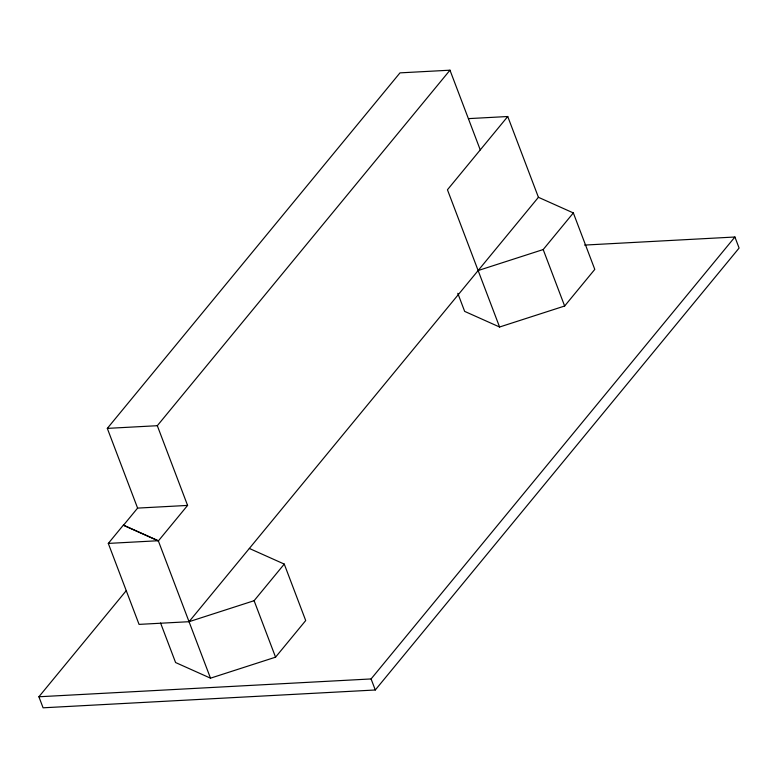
<?xml version="1.0" encoding="UTF-8"?>
<svg xmlns="http://www.w3.org/2000/svg" width="778" height="778" viewBox="0 0 778 778"><rect width="100%" height="100%" fill="white"/><g stroke="black" fill="none" stroke-linecap="round" stroke-linejoin="round"><path stroke-width="1.17" d="M449.976 70.195L157.312 425.702L187.586 505.418L158.362 540.924L123.449 525.296L137.599 508.102L107.315 428.386L399.989 72.869L449.976 70.195L480.259 149.901M284.262 564.089L254.105 600.704L189.044 621.7L139.058 624.384L108.298 543.414L123.371 525.101L158.284 540.729L210.498 678.173L275.558 657.177L305.705 620.552L284.262 564.089L249.339 548.451M507.742 116.515L447.447 189.764L499.583 327.013L564.643 306.017L594.791 269.392L573.337 212.929L538.425 197.301L507.742 116.515L468.463 118.626M584.57 245.08L734.909 237.008L739.1 248.056L375.288 689.989L43.091 707.805L38.9 696.767L126.182 590.735M189.044 621.7L538.425 197.301M478.13 270.54L543.19 249.553L573.337 212.929M38.9 696.767L371.087 678.941L734.909 237.008M107.315 428.386L157.312 425.702M137.599 508.102L187.586 505.418M108.298 543.414L158.284 540.729M499.583 327.013L464.661 311.385L457.804 293.316M210.498 678.173L175.585 662.535L160.569 623.013M543.19 249.553L564.643 306.017M371.087 678.941L375.288 689.989M254.105 600.704L275.558 657.177"/></g></svg>
